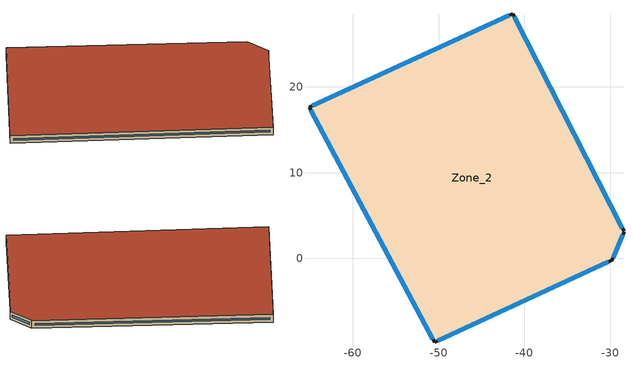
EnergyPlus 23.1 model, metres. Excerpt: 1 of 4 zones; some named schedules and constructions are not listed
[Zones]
Zone_2
 floor outside (90.1-2019 Nonresidential CZ 0 Exterior Floor (Mass)): -28.39,3.14 -28.39,3.09 -29.79,-0.26 -29.84,-0.23 -50.49,-9.79 -65.13,17.65 -41.39,28.54 z6
 wall outside (Slab_Mass): -28.39,3.14 -41.39,28.54 -65.13,17.65 -50.49,-9.79 -29.84,-0.23 / -29.79,-0.26 -28.39,3.09 z6:7
 window (90.1-2019 Nonresidential CZ 0 Glazing (Operable)): -28.57,3.49 -41.2,28.18 / -41.75,28.37 -64.77,17.82 / -64.95,17.3 -50.68,-9.44 / -50.13,-9.62 -30.2,-0.39 z6.4:6.6; -29.65,0.09 -28.54,2.74 z6.37:6.63
 roof outside (300mmInsulation 200mmConcrete): -28.39,3.14 -41.39,28.54 -65.13,17.65 -50.49,-9.79 -29.84,-0.23 -29.79,-0.26 -28.39,3.09 z7
[Schedule:Week:Daily]
NatVentAvail_Zone_1_51: a05378af-33c4-486b-b78f-6484e672da14, ab7c4253-83bd-4225-b18c-3528a86c6572, d9a0dce3-9f35-40ed-85e6-6daf6550628f, 6c565c6d-fe7c-43e2-936a-24a21869505e, bc12d5bc-9d96-40f5-bc06-9cb83659654c, 446b5c32-f3de-434d-ba93-83a706df43da, 1bf994b8-c66c-4d30-ada4-7d5ca9fbeef9, a05378af-33c4-486b-b78f-6484e672da14, a05378af-33c4-486b-b78f-6484e672da14, a05378af-33c4-486b-b78f-6484e672da14, a05378af-33c4-486b-b78f-6484e672da14, a05378af-33c4-486b-b78f-6484e672da14
NatVentAvail_Zone_1_52: 51c9140a-e74a-459f-adec-9300fa005f54, 51c9140a-e74a-459f-adec-9300fa005f54, 51c9140a-e74a-459f-adec-9300fa005f54, 51c9140a-e74a-459f-adec-9300fa005f54, 51c9140a-e74a-459f-adec-9300fa005f54, 51c9140a-e74a-459f-adec-9300fa005f54, 51c9140a-e74a-459f-adec-9300fa005f54, 51c9140a-e74a-459f-adec-9300fa005f54, 51c9140a-e74a-459f-adec-9300fa005f54, 51c9140a-e74a-459f-adec-9300fa005f54, 51c9140a-e74a-459f-adec-9300fa005f54, 51c9140a-e74a-459f-adec-9300fa005f54
CoolAvail_Zone_2_0: e139faef-dd91-4b52-af90-3c09d61c8b9b, 1341e78b-528d-4e30-a45e-b60320c59b85, 0e725015-4a8c-4940-9af5-2fdc0568d28d, 7e975f8a-daf6-4f0a-af98-5931a8a5821a, c5206e29-a59c-4102-b2d1-60042251d72d, e1d9e0e9-2a74-4250-a131-435a76149c2e, e4920be8-fbbb-4524-adf0-fd4a00646c17, e139faef-dd91-4b52-af90-3c09d61c8b9b, e139faef-dd91-4b52-af90-3c09d61c8b9b, e139faef-dd91-4b52-af90-3c09d61c8b9b, e139faef-dd91-4b52-af90-3c09d61c8b9b, e139faef-dd91-4b52-af90-3c09d61c8b9b
CoolAvail_Zone_2_1: e1ffd640-36df-4ba9-bec8-7214d73c8f23, 9b036896-8c2e-4553-bb71-8d52d768c25e, 6855f802-271c-42cf-a429-4003c9f20fe4, 942ea984-4e8d-4173-b445-8a64299242c8, fe1a7216-9ed0-4155-9c83-bd43345863c3, d6fcf2d3-ed8b-4bce-a7fd-cc2f195ddd66, cdf51145-e6c8-40a1-98f4-3fe3bbfc9d5d, e1ffd640-36df-4ba9-bec8-7214d73c8f23, e1ffd640-36df-4ba9-bec8-7214d73c8f23, e1ffd640-36df-4ba9-bec8-7214d73c8f23, e1ffd640-36df-4ba9-bec8-7214d73c8f23, e1ffd640-36df-4ba9-bec8-7214d73c8f23
CoolAvail_Zone_2_2: 6d7bab89-3dd2-4a2a-980c-d5dbf2e5629f, 5ec860b8-102b-4f4d-ad32-cc36e88105d3, fe1a7216-9ed0-4155-9c83-bd43345863c3, 14896a8d-0631-4649-b244-07fce4fed6ab, 1341e78b-528d-4e30-a45e-b60320c59b85, be8dd3b4-f6d2-4991-97a6-fc320cdea01d, e0bfb499-300a-4e5b-9a03-28fb9fc2f6eb, 6d7bab89-3dd2-4a2a-980c-d5dbf2e5629f, 6d7bab89-3dd2-4a2a-980c-d5dbf2e5629f, 6d7bab89-3dd2-4a2a-980c-d5dbf2e5629f, 6d7bab89-3dd2-4a2a-980c-d5dbf2e5629f, 6d7bab89-3dd2-4a2a-980c-d5dbf2e5629f
CoolAvail_Zone_2_3: 507109d8-bdb6-46f6-90d9-1e9e6d4d34af, 405c8683-b90c-4137-b80a-822300f4e663, 5d6ab1d3-a4ab-4612-9b39-9f9fc36dc4c3, 5217f92c-8f1c-4415-8e49-4966e8e7a048, e7c53d2e-b08b-4f3b-875c-374245485bc5, e139faef-dd91-4b52-af90-3c09d61c8b9b, d7088028-ae29-4fae-bb87-3467aee70059, 507109d8-bdb6-46f6-90d9-1e9e6d4d34af, 507109d8-bdb6-46f6-90d9-1e9e6d4d34af, 507109d8-bdb6-46f6-90d9-1e9e6d4d34af, 507109d8-bdb6-46f6-90d9-1e9e6d4d34af, 507109d8-bdb6-46f6-90d9-1e9e6d4d34af
CoolAvail_Zone_2_4: 181cbb93-2ea2-4e56-9a97-daaf5760b69c, 3271d0e9-dabd-4013-96c2-c9a675704d85, 3606d2f2-71d1-41fa-bcf1-61cdd68cea28, 696cd062-a0ca-4681-bc2c-ef2fec24c629, 24161a52-7ef5-423d-bce1-480d60a914e5, a1502337-8fa2-4b67-8083-f5fd90a0fce3, 3271d0e9-dabd-4013-96c2-c9a675704d85, 181cbb93-2ea2-4e56-9a97-daaf5760b69c, 181cbb93-2ea2-4e56-9a97-daaf5760b69c, 181cbb93-2ea2-4e56-9a97-daaf5760b69c, 181cbb93-2ea2-4e56-9a97-daaf5760b69c, 181cbb93-2ea2-4e56-9a97-daaf5760b69c
CoolAvail_Zone_2_5: 0d6fa12f-1980-43c9-82f5-41352b0a078c, d628363f-36f6-4d77-917a-9fbd46961b10, 8f4ce5b9-4189-47bd-8a0d-4fa41aece396, 03527a3e-baeb-407b-81a1-704a11f4b5b4, 491a3cd3-0e73-4b9e-afa2-2a7eb76c1ec6, 54696f42-ad4f-44c4-8b4e-293045699f87, c0a99d02-b1a5-4058-881d-029defe54c2b, 0d6fa12f-1980-43c9-82f5-41352b0a078c, 0d6fa12f-1980-43c9-82f5-41352b0a078c, 0d6fa12f-1980-43c9-82f5-41352b0a078c, 0d6fa12f-1980-43c9-82f5-41352b0a078c, 0d6fa12f-1980-43c9-82f5-41352b0a078c
CoolAvail_Zone_2_6: fdd3c5a3-5bd8-4609-a352-ebd756101354, 56267380-c45b-4560-b612-61c32aaac9d1, 2be57888-a557-436b-a280-11778025c769, e609bc98-d41e-4fce-b2ec-000b11c8b761, de1ed153-2a73-43a9-a834-23e42c55353e, dc9b35e0-72ed-4bff-be4f-fdf3eb4c0364, 9bc6f879-6f12-4e5e-92e3-6dcfde522f6b, fdd3c5a3-5bd8-4609-a352-ebd756101354, fdd3c5a3-5bd8-4609-a352-ebd756101354, fdd3c5a3-5bd8-4609-a352-ebd756101354, fdd3c5a3-5bd8-4609-a352-ebd756101354, fdd3c5a3-5bd8-4609-a352-ebd756101354
CoolAvail_Zone_2_7: e6c9869e-4ab9-41d2-8e5a-57159cd9a203, 71474f7a-adb3-4dfd-8f42-d197250ad15c, 1c7c54f3-0d90-44bc-906d-11d4ee0d6474, 29c26bbb-7755-4cf5-bf90-fc0a07fa62d0, 74d162ef-5ceb-4c9e-9eb7-6e335852fa48, f31dae9f-5dac-4a82-8d32-c1a56939cc80, afd4c80d-40c9-442a-b17e-7e9a689c2937, e6c9869e-4ab9-41d2-8e5a-57159cd9a203, e6c9869e-4ab9-41d2-8e5a-57159cd9a203, e6c9869e-4ab9-41d2-8e5a-57159cd9a203, e6c9869e-4ab9-41d2-8e5a-57159cd9a203, e6c9869e-4ab9-41d2-8e5a-57159cd9a203
CoolAvail_Zone_2_8: 09b1d2fd-b6e9-43a1-b389-5d0fcee3027c, 609e9ba4-9cb2-4779-9d6f-537cc656cf92, be764fb5-36c2-4ab1-bb9c-c30a7a049211, 9940e2f4-c4d1-421e-8dc8-05e57e813271, 73abb4e4-82cb-4ac7-bc8a-93b2b930931e, 2475d330-fde3-4f4c-b7da-b0b89983439e, 88bc864f-68e4-4239-8a9a-7675c4ee05d2, 09b1d2fd-b6e9-43a1-b389-5d0fcee3027c, 09b1d2fd-b6e9-43a1-b389-5d0fcee3027c, 09b1d2fd-b6e9-43a1-b389-5d0fcee3027c, 09b1d2fd-b6e9-43a1-b389-5d0fcee3027c, 09b1d2fd-b6e9-43a1-b389-5d0fcee3027c
CoolAvail_Zone_2_9: eff5c449-04dd-4b65-9b1e-11552b5e3d73, e478cef3-0cca-4241-89e9-9b03335b9420, 88bc864f-68e4-4239-8a9a-7675c4ee05d2, c50ff43b-7dc6-43eb-bf56-88fabca06e85, 72f6dcb5-bc14-4e1b-ab67-01f25bb48798, dbf9e593-9f14-44c8-8e21-58b0d7745a3b, 514e958c-5a5a-45d0-bee4-701500a85d72, eff5c449-04dd-4b65-9b1e-11552b5e3d73, eff5c449-04dd-4b65-9b1e-11552b5e3d73, eff5c449-04dd-4b65-9b1e-11552b5e3d73, eff5c449-04dd-4b65-9b1e-11552b5e3d73, eff5c449-04dd-4b65-9b1e-11552b5e3d73
CoolAvail_Zone_2_10: 2d87e847-d6bc-4e59-be78-b2d198746687, 88bc864f-68e4-4239-8a9a-7675c4ee05d2, c7547a26-8cf3-4017-83b6-5c3c7e2f7f96, 1e1a483a-106e-438e-acf7-6fe0fa2445a5, 00187daf-80d5-41b8-8613-5bfddec09bb8, ec18541e-769d-47ee-bf9a-5d20b52ccf15, 33e5aab0-a3d7-4716-8e1f-8ce6e53eb4f2, 2d87e847-d6bc-4e59-be78-b2d198746687, 2d87e847-d6bc-4e59-be78-b2d198746687, 2d87e847-d6bc-4e59-be78-b2d198746687, 2d87e847-d6bc-4e59-be78-b2d198746687, 2d87e847-d6bc-4e59-be78-b2d198746687
CoolAvail_Zone_2_11: 88bc864f-68e4-4239-8a9a-7675c4ee05d2, 41155281-5e99-4c40-99c5-51bce0016a85, c57900ae-2146-4dc2-8c79-d118565bd8ea, 9f88eb54-c6d2-4ec2-b469-09196186388c, f16c0d35-807a-444a-b8cf-bbb188a70943, 666f6cc6-601a-4f3a-a0f3-43ea272f52cb, 5daa2db3-72a7-4d73-abf8-06657575d0c5, 88bc864f-68e4-4239-8a9a-7675c4ee05d2, 88bc864f-68e4-4239-8a9a-7675c4ee05d2, 88bc864f-68e4-4239-8a9a-7675c4ee05d2, 88bc864f-68e4-4239-8a9a-7675c4ee05d2, 88bc864f-68e4-4239-8a9a-7675c4ee05d2
CoolAvail_Zone_2_12: 06c2e3ab-fdfa-4f08-a1e2-bd306bd98cf1, 113380b5-2bd0-4fb2-bc20-a8029097dfbb, 45458cd8-2012-4ad2-a0da-6fca4a67c8ae, 1eda97b3-45b2-406d-9409-1aa8dc23988d, 2cee4ced-1a43-4f58-b07f-9500e88d36c3, 31411a7c-1994-4072-b603-25a6234c0245, a9b977d9-2b0c-4575-9569-737bf5c34d18, 06c2e3ab-fdfa-4f08-a1e2-bd306bd98cf1, 06c2e3ab-fdfa-4f08-a1e2-bd306bd98cf1, 06c2e3ab-fdfa-4f08-a1e2-bd306bd98cf1, 06c2e3ab-fdfa-4f08-a1e2-bd306bd98cf1, 06c2e3ab-fdfa-4f08-a1e2-bd306bd98cf1
CoolAvail_Zone_2_13: c6e899ea-89f6-4f7f-aebf-0748696ec191, b8cb317f-cc27-4b66-9448-78638953c7bc, 29f68555-c4da-43f8-9c50-2d54c4440d96, fa37b88f-f77e-4b26-bc57-98cf8dff9829, 0567d5c3-9c99-4573-86f1-495131e97f39, 1b3ab3d3-c2f4-49f3-9e50-aaf1e4d51243, ff50d123-5d07-45af-87d1-317d87e420ba, c6e899ea-89f6-4f7f-aebf-0748696ec191, c6e899ea-89f6-4f7f-aebf-0748696ec191, c6e899ea-89f6-4f7f-aebf-0748696ec191, c6e899ea-89f6-4f7f-aebf-0748696ec191, c6e899ea-89f6-4f7f-aebf-0748696ec191
CoolAvail_Zone_2_14: cd729ca2-4f9c-4c21-bd79-2a9ccba31e9b, c1e06375-da6e-4f34-bcf5-0d8c4a237503, 6fc5614a-975f-4bef-ab9e-a93a041b6f05, 64823c54-d1a5-40ac-b19a-1c7dc18b08a9, 75495cc2-c308-49d4-abaf-3b506bcf5d7e, 1097e826-99ff-4d09-9b9c-5c3ce09aa3d1, cba1e584-4703-4c1f-9981-538f8898b077, cd729ca2-4f9c-4c21-bd79-2a9ccba31e9b, cd729ca2-4f9c-4c21-bd79-2a9ccba31e9b, cd729ca2-4f9c-4c21-bd79-2a9ccba31e9b, cd729ca2-4f9c-4c21-bd79-2a9ccba31e9b, cd729ca2-4f9c-4c21-bd79-2a9ccba31e9b
CoolAvail_Zone_2_15: f313cb56-f66c-4a60-9be3-3ff37311214c, 0ecfc8d5-79ac-4dd2-a2af-fedbd71d64dd, f3d8d757-ae33-4d6a-a43b-a6d25880b40f, 98cfd99c-dc69-434b-895a-6071e0b57e61, 0936dfbf-a161-4e1f-bff1-3ed7029bb0f0, b6f06b97-f992-4fca-a212-398f91ba816c, 852c9f66-d0d6-4971-af01-0b3da70167cb, f313cb56-f66c-4a60-9be3-3ff37311214c, f313cb56-f66c-4a60-9be3-3ff37311214c, f313cb56-f66c-4a60-9be3-3ff37311214c, f313cb56-f66c-4a60-9be3-3ff37311214c, f313cb56-f66c-4a60-9be3-3ff37311214c
CoolAvail_Zone_2_16: eb541d39-8202-485c-90c7-a6217f1a54be, ee4d1d20-11cb-42bd-9357-64614dac82b4, 8289fd5a-492b-4215-8f5f-057710a9bfa4, f89a437a-d284-40fd-9b65-f2c1e1cea5c8, 68ca7fc4-1032-4702-bae1-fb08bb984334, 8db679d0-5c8e-402e-a689-363b3f2478b5, 360b80f1-4b4f-4a68-827f-093302323fb7, eb541d39-8202-485c-90c7-a6217f1a54be, eb541d39-8202-485c-90c7-a6217f1a54be, eb541d39-8202-485c-90c7-a6217f1a54be, eb541d39-8202-485c-90c7-a6217f1a54be, eb541d39-8202-485c-90c7-a6217f1a54be
CoolAvail_Zone_2_17: 1b2b6074-64b4-44b2-b022-d0416d85388e, fa849e27-98dd-4e26-bb04-a0db2d14276f, f67edae3-4743-43db-9b5b-e3621d3d12f9, 4c017381-4d16-4731-8fc3-243971d0ee49, a5c1135d-f06d-43f9-980b-0f038b62cb33, 9541295b-7050-4611-8432-e45af9246ba3, 4e89c66a-5d79-416d-88f1-03c6c51c587d, 1b2b6074-64b4-44b2-b022-d0416d85388e, 1b2b6074-64b4-44b2-b022-d0416d85388e, 1b2b6074-64b4-44b2-b022-d0416d85388e, 1b2b6074-64b4-44b2-b022-d0416d85388e, 1b2b6074-64b4-44b2-b022-d0416d85388e
CoolAvail_Zone_2_18: 0a4c1e0f-d2d6-4ad0-9632-dd51c379a601, ac9af0b4-09c5-4e65-b3e5-d6f066466726, d06425a3-4846-4932-9b6f-9af3fcc81687, 0a4c1e0f-d2d6-4ad0-9632-dd51c379a601, 769a3474-4102-4fa2-959e-0c91957b690d, c0f9a276-ac7f-4d66-bf5b-b3020bd416dd, 02f3e42f-f202-4069-afe3-b9839f2e591f, 0a4c1e0f-d2d6-4ad0-9632-dd51c379a601, 0a4c1e0f-d2d6-4ad0-9632-dd51c379a601, 0a4c1e0f-d2d6-4ad0-9632-dd51c379a601, 0a4c1e0f-d2d6-4ad0-9632-dd51c379a601, 0a4c1e0f-d2d6-4ad0-9632-dd51c379a601
CoolAvail_Zone_2_19: 438d2a66-832e-4e6f-ba96-734749485d0b, 596f6e7c-18cb-43be-bf50-afa663641579, 1dcc22e0-b407-4e40-82f1-50ec1202ac98, 089fec03-638a-4bbd-bf28-223f605c19f1, 71893147-b3f4-4597-a549-b61f492c0eed, 537413d3-b0f5-42be-b17a-86227ae50a11, 24a94a4a-9422-46cd-a83d-904d3ccd7f70, 438d2a66-832e-4e6f-ba96-734749485d0b, 438d2a66-832e-4e6f-ba96-734749485d0b, 438d2a66-832e-4e6f-ba96-734749485d0b, 438d2a66-832e-4e6f-ba96-734749485d0b, 438d2a66-832e-4e6f-ba96-734749485d0b
CoolAvail_Zone_2_20: efd2cf05-2017-4947-b8c0-f33db4a4d276, e05b07fc-7961-42eb-bbff-7d808f4d0fc0, 438d2a66-832e-4e6f-ba96-734749485d0b, e34647c8-ed83-4c47-a882-338ddc348e5e, 7879c560-475f-426e-a640-247f5eef169f, 7f54e409-a989-424f-97de-b91128194d56, 5365f961-028b-41a6-b942-d9804ec88ebb, efd2cf05-2017-4947-b8c0-f33db4a4d276, efd2cf05-2017-4947-b8c0-f33db4a4d276, efd2cf05-2017-4947-b8c0-f33db4a4d276, efd2cf05-2017-4947-b8c0-f33db4a4d276, efd2cf05-2017-4947-b8c0-f33db4a4d276
CoolAvail_Zone_2_21: 726a7d44-d36e-434b-b302-b0441f3fc3a9, d628363f-36f6-4d77-917a-9fbd46961b10, 5c68d9ec-dc0f-4dfd-beab-3e619356a6b8, bcb2fed4-2284-4aab-8135-a19afedcd7b0, 5c796d70-49bf-416a-891e-1a2e860d2f90, 14d7fe16-8b2b-4c73-b84f-f44b338306a6, 3ac0b943-d689-477a-a9d7-709bd3496f94, 726a7d44-d36e-434b-b302-b0441f3fc3a9, 726a7d44-d36e-434b-b302-b0441f3fc3a9, 726a7d44-d36e-434b-b302-b0441f3fc3a9, 726a7d44-d36e-434b-b302-b0441f3fc3a9, 726a7d44-d36e-434b-b302-b0441f3fc3a9
CoolAvail_Zone_2_22: 6c8f5934-2566-4c65-a969-fc0d4a1f0bea, 9c3971dc-7d77-40f5-8677-e62f29f1701e, d5387bcf-8be7-4e44-93cf-eb0d7eeca583, e355c313-e070-4803-be69-f2a3f6e0e940, fe232d02-c6d7-422f-a798-1502a7af4fe8, 89c45178-2a06-4fb2-9ccd-b33d2054a1e8, 18c69a79-1b23-44b1-a22f-a92c987ac131, 6c8f5934-2566-4c65-a969-fc0d4a1f0bea, 6c8f5934-2566-4c65-a969-fc0d4a1f0bea, 6c8f5934-2566-4c65-a969-fc0d4a1f0bea, 6c8f5934-2566-4c65-a969-fc0d4a1f0bea, 6c8f5934-2566-4c65-a969-fc0d4a1f0bea
CoolAvail_Zone_2_23: 63507501-1a29-4c8f-850d-dd166d13977c, 40a47246-d647-43e1-a088-3b470f97a734, bbbb8839-6758-46f8-ae2e-140bc2ea1a4d, 35ea81a2-61a4-4375-b2e3-7dbef8711b99, 309e9f89-d666-4ff6-a3df-4a1f89a5fc94, 1f1558a7-3520-404a-886c-1380141afef6, 0b6bdf0e-882c-4939-b545-b9ab8087b626, 63507501-1a29-4c8f-850d-dd166d13977c, 63507501-1a29-4c8f-850d-dd166d13977c, 63507501-1a29-4c8f-850d-dd166d13977c, 63507501-1a29-4c8f-850d-dd166d13977c, 63507501-1a29-4c8f-850d-dd166d13977c
CoolAvail_Zone_2_24: a9ee9a70-24da-4ac0-be8a-616ede0123d0, 34d4681e-52be-4455-857f-44fcd1546192, a719ed20-6cce-4cf8-814a-fa52334eee51, bb71da61-8c1e-4893-a044-1bf9b0bb33cd, 74624c63-f397-45c6-b09e-654fceb9204a, 4831231e-b6e8-4594-a243-ebe224fa013e, d31edc1f-017e-43e9-afa3-2f850fdf734e, a9ee9a70-24da-4ac0-be8a-616ede0123d0, a9ee9a70-24da-4ac0-be8a-616ede0123d0, a9ee9a70-24da-4ac0-be8a-616ede0123d0, a9ee9a70-24da-4ac0-be8a-616ede0123d0, a9ee9a70-24da-4ac0-be8a-616ede0123d0
CoolAvail_Zone_2_25: 32cde2ee-a1e0-427d-8837-e3fe39c0d2fa, d0f5afe0-d18a-4e6a-8d6b-ad8c88cf2ac5, 073c58c9-18f4-41aa-a3cf-339a2f768554, 98b0f72d-671b-44d1-ab1d-f68df755377e, 68c33b82-f4db-4eb2-ba9f-65a8d5c68fd7, 37e0be52-2e66-4f97-97d6-8c677bfb7e4e, 98838aa0-8d75-4eff-8d3a-c9e436b0f754, 32cde2ee-a1e0-427d-8837-e3fe39c0d2fa, 32cde2ee-a1e0-427d-8837-e3fe39c0d2fa, 32cde2ee-a1e0-427d-8837-e3fe39c0d2fa, 32cde2ee-a1e0-427d-8837-e3fe39c0d2fa, 32cde2ee-a1e0-427d-8837-e3fe39c0d2fa
CoolAvail_Zone_2_26: e2fb4db8-3407-415d-9373-b08fb9ac8623, a7b8113d-6b6d-4e4b-968e-da32e37a67da, 44458663-0e35-47d3-ad43-d335a45528b1, 533cdd72-00b5-4de9-849e-29f7f4a9cc64, af8ee3b7-a492-4f50-bfa8-735686b91ecd, 8225745f-1be6-4363-83f4-94820194485f, b5c6ab75-c99e-44a3-bfca-121efee18bca, e2fb4db8-3407-415d-9373-b08fb9ac8623, e2fb4db8-3407-415d-9373-b08fb9ac8623, e2fb4db8-3407-415d-9373-b08fb9ac8623, e2fb4db8-3407-415d-9373-b08fb9ac8623, e2fb4db8-3407-415d-9373-b08fb9ac8623
CoolAvail_Zone_2_27: d0e60600-f201-4ed4-8ec6-228ae8b4bf73, 63ec7d58-1134-4842-a9a0-7e4ea723d7cf, 0c8e331e-e040-44ae-a043-5efcbc02d654, 1ea34aeb-6558-451a-9699-82de44c70dd4, cb972258-9f7a-4cc5-8b93-642e1c33d81d, e079d2e2-ef0e-45d8-926b-b09dd815703f, 8360fa1e-15b3-4a7e-97cc-c029d1b29a01, d0e60600-f201-4ed4-8ec6-228ae8b4bf73, d0e60600-f201-4ed4-8ec6-228ae8b4bf73, d0e60600-f201-4ed4-8ec6-228ae8b4bf73, d0e60600-f201-4ed4-8ec6-228ae8b4bf73, d0e60600-f201-4ed4-8ec6-228ae8b4bf73
CoolAvail_Zone_2_28: cd824d87-a001-481d-920a-4332fdb6442c, 18bdd5aa-bded-4795-9de6-0cdc3f8d09ff, c6b788f3-225c-4715-908b-267c8a8ebe30, f127eabf-3f26-4138-9ec2-f22bb4d70a3c, 4c017381-4d16-4731-8fc3-243971d0ee49, 584fa531-441c-4c1f-9bb9-d32b0166b568, 726a7d44-d36e-434b-b302-b0441f3fc3a9, cd824d87-a001-481d-920a-4332fdb6442c, cd824d87-a001-481d-920a-4332fdb6442c, cd824d87-a001-481d-920a-4332fdb6442c, cd824d87-a001-481d-920a-4332fdb6442c, cd824d87-a001-481d-920a-4332fdb6442c
CoolAvail_Zone_2_29: d36e7eeb-7e99-4b6a-927a-29899a9c2e32, d63f0308-37f2-4e2b-81d3-e4ec28b5fe13, 1244ee6b-1aa4-4fe4-84b7-5d73f1cfa71f, da5f4b4d-dbc2-42f8-9c61-a1093e0cfce0, 4c017381-4d16-4731-8fc3-243971d0ee49, 4c017381-4d16-4731-8fc3-243971d0ee49, 069caf53-d504-4ea9-96a0-66e8e0c321c7, d36e7eeb-7e99-4b6a-927a-29899a9c2e32, d36e7eeb-7e99-4b6a-927a-29899a9c2e32, d36e7eeb-7e99-4b6a-927a-29899a9c2e32, d36e7eeb-7e99-4b6a-927a-29899a9c2e32, d36e7eeb-7e99-4b6a-927a-29899a9c2e32
CoolAvail_Zone_2_30: 663f45e9-2eac-4ec9-bc4b-0371f8def025, 88bc864f-68e4-4239-8a9a-7675c4ee05d2, 0342d07f-0758-4ca8-bad2-dd9ff63566e4, c7946a2a-f333-4f09-b6a0-ffc371ba6ee3, f3b7148c-db05-4e5c-97ba-11a64b06dcf3, d09504b5-3339-444a-8605-1d5ac507b9d7, 9a98c019-0ac4-404f-9227-98b49e6a36ce, 663f45e9-2eac-4ec9-bc4b-0371f8def025, 663f45e9-2eac-4ec9-bc4b-0371f8def025, 663f45e9-2eac-4ec9-bc4b-0371f8def025, 663f45e9-2eac-4ec9-bc4b-0371f8def025, 663f45e9-2eac-4ec9-bc4b-0371f8def025
CoolAvail_Zone_2_31: 9f220d79-99dd-476a-ad9f-4f75b2de4aba, e34647c8-ed83-4c47-a882-338ddc348e5e, 1244ee6b-1aa4-4fe4-84b7-5d73f1cfa71f, 61571de9-9310-4666-9e1b-1ca8bbed1472, d01c58f6-094b-4f90-9698-7d5f2214a164, 58872164-54ae-43be-81f7-6971f585854c, da146b30-927e-4360-8612-4cd24731ecb2, 9f220d79-99dd-476a-ad9f-4f75b2de4aba, 9f220d79-99dd-476a-ad9f-4f75b2de4aba, 9f220d79-99dd-476a-ad9f-4f75b2de4aba, 9f220d79-99dd-476a-ad9f-4f75b2de4aba, 9f220d79-99dd-476a-ad9f-4f75b2de4aba
CoolAvail_Zone_2_32: 4290ab72-997d-4689-88d4-253bfab9eab9, 5a9eb516-2d97-48ef-b081-3a6d66cf8e0f, 45240cdb-c462-44bf-9c4e-f50d3ec32b0a, c0861415-2dca-4633-98a8-71df579cef30, 81bf4274-5776-424c-b0c5-553e41f2b465, c1074c61-f5e6-4709-a77b-eabe1a56ae61, c85935ab-9902-48ec-a4f8-af647e52a66b, 4290ab72-997d-4689-88d4-253bfab9eab9, 4290ab72-997d-4689-88d4-253bfab9eab9, 4290ab72-997d-4689-88d4-253bfab9eab9, 4290ab72-997d-4689-88d4-253bfab9eab9, 4290ab72-997d-4689-88d4-253bfab9eab9
CoolAvail_Zone_2_33: 0751f345-d5d0-4307-82f3-f661a4568864, a9833b3b-96a0-4eeb-b85f-57d8929c6c3b, 6991269c-b9aa-462c-be79-98573f8d0a61, eb0878b3-3201-4963-849b-b377936ec55f, 54d93122-1fad-48d4-8ec2-a4cfbf200033, 5c68d9ec-dc0f-4dfd-beab-3e619356a6b8, 4bf384bc-5e5c-473d-892c-18a55ea4f0dd, 0751f345-d5d0-4307-82f3-f661a4568864, 0751f345-d5d0-4307-82f3-f661a4568864, 0751f345-d5d0-4307-82f3-f661a4568864, 0751f345-d5d0-4307-82f3-f661a4568864, 0751f345-d5d0-4307-82f3-f661a4568864
CoolAvail_Zone_2_34: 1d237bff-bf8c-4a10-b286-95ece04a3911, a270f472-fa93-46f8-802f-f71a098b546d, 5dcfa3f4-b48f-4ffc-97f2-7eb63f7d3d07, c3aa5494-24d3-45d7-b516-87bb8ec23d34, fcb18845-ebea-4f31-86f1-5df8cd48a16c, 7e4e7b01-f123-4645-ae35-0cb7e939616a, eb714231-5e28-41e3-a01c-13b8b684d4d4, 1d237bff-bf8c-4a10-b286-95ece04a3911, 1d237bff-bf8c-4a10-b286-95ece04a3911, 1d237bff-bf8c-4a10-b286-95ece04a3911, 1d237bff-bf8c-4a10-b286-95ece04a3911, 1d237bff-bf8c-4a10-b286-95ece04a3911
CoolAvail_Zone_2_35: 92efe9e2-8fc0-47f5-8cf7-b6b37387d511, 9ca8ac30-1fac-4a4f-8247-5fa3b6bc3194, e1ffd640-36df-4ba9-bec8-7214d73c8f23, ace8b4cc-fa45-47e6-bd7e-9b220a0ce9d3, 9bc6f879-6f12-4e5e-92e3-6dcfde522f6b, 42cb72ba-f8b0-4015-b5cc-5b2d875678a5, 16d26286-9ffe-45ec-bc67-76b47c479397, 92efe9e2-8fc0-47f5-8cf7-b6b37387d511, 92efe9e2-8fc0-47f5-8cf7-b6b37387d511, 92efe9e2-8fc0-47f5-8cf7-b6b37387d511, 92efe9e2-8fc0-47f5-8cf7-b6b37387d511, 92efe9e2-8fc0-47f5-8cf7-b6b37387d511
CoolAvail_Zone_2_36: 55e889dd-4dae-4995-898c-ad8a9f51bc7e, efd2cf05-2017-4947-b8c0-f33db4a4d276, bbe52437-5b37-4489-8386-9451a95b19c0, 4e98c0e8-78ad-4bcd-bc3e-7136227225ec, 48a03e43-781b-496d-8560-723c7cccdeba, d3388979-3c5e-4230-b6ec-aed395f75b32, 073c58c9-18f4-41aa-a3cf-339a2f768554, 55e889dd-4dae-4995-898c-ad8a9f51bc7e, 55e889dd-4dae-4995-898c-ad8a9f51bc7e, 55e889dd-4dae-4995-898c-ad8a9f51bc7e, 55e889dd-4dae-4995-898c-ad8a9f51bc7e, 55e889dd-4dae-4995-898c-ad8a9f51bc7e
CoolAvail_Zone_2_37: 4c017381-4d16-4731-8fc3-243971d0ee49, 56b3d4db-7811-4886-9d11-afb64cb48239, ee12e77f-b086-40be-be66-8df6dc27f018, 9bfb682e-c95d-4846-b03b-9c5e61eed766, 11fd3836-8318-4e2a-9168-f7956faec835, 1341e78b-528d-4e30-a45e-b60320c59b85, 9de0474e-88da-4eaa-a37d-2cb33c93be46, 4c017381-4d16-4731-8fc3-243971d0ee49, 4c017381-4d16-4731-8fc3-243971d0ee49, 4c017381-4d16-4731-8fc3-243971d0ee49, 4c017381-4d16-4731-8fc3-243971d0ee49, 4c017381-4d16-4731-8fc3-243971d0ee49
CoolAvail_Zone_2_38: 270d7265-5569-4834-836e-14ea763d14b1, 5eae2b4f-ba89-4de8-9a66-ed23d8c94ec3, 55e889dd-4dae-4995-898c-ad8a9f51bc7e, e72a30ee-afd5-4c38-81d4-1741d3bfc490, 0bbae650-4b85-4186-ac13-a2241a039b25, be537a29-df93-45f4-82a5-a6e540831097, 49085668-f089-4469-b7cc-5da6593c33dc, 270d7265-5569-4834-836e-14ea763d14b1, 270d7265-5569-4834-836e-14ea763d14b1, 270d7265-5569-4834-836e-14ea763d14b1, 270d7265-5569-4834-836e-14ea763d14b1, 270d7265-5569-4834-836e-14ea763d14b1
CoolAvail_Zone_2_39: d9cda4d7-83c8-4eee-a7c2-86543e136363, e7a00f94-053c-48a9-8857-31547de9dffd, a428bd8e-12c6-459a-b90d-f09008c16182, 242fbfea-2699-4b8a-83d8-3d7f9bf805f5, d8fa28f5-71eb-40ea-92b3-eef93bd57c1f, 62923899-5e16-4868-9bbc-d5b7a669018b, 4c017381-4d16-4731-8fc3-243971d0ee49, d9cda4d7-83c8-4eee-a7c2-86543e136363, d9cda4d7-83c8-4eee-a7c2-86543e136363, d9cda4d7-83c8-4eee-a7c2-86543e136363, d9cda4d7-83c8-4eee-a7c2-86543e136363, d9cda4d7-83c8-4eee-a7c2-86543e136363
CoolAvail_Zone_2_40: da5f4b4d-dbc2-42f8-9c61-a1093e0cfce0, 7786bc1d-82dd-45e1-aa3c-e3446434291e, 6ecc3e0a-1c9c-428f-9147-e0da24135b1c, 24888a63-5f46-49d5-9103-4fb353aede8d, 53d2ad7c-864c-4c22-800d-4cc73c71abeb, 653bcc18-584a-4a4d-844b-ff51c25d83ab, aaf7f26e-acc7-4833-9f34-67514808f927, da5f4b4d-dbc2-42f8-9c61-a1093e0cfce0, da5f4b4d-dbc2-42f8-9c61-a1093e0cfce0, da5f4b4d-dbc2-42f8-9c61-a1093e0cfce0, da5f4b4d-dbc2-42f8-9c61-a1093e0cfce0, da5f4b4d-dbc2-42f8-9c61-a1093e0cfce0
CoolAvail_Zone_2_41: e0fbb3e3-1790-40f9-b837-f81f6f4af33a, 4bb2f1eb-4b39-46c7-be44-016ac7675e0f, b4618ad0-6dee-4ba9-a1f5-5fce1e1d22b9, 829d56c1-4dec-43c7-8c0b-9f2590b03830, f75b9e9c-cf17-426e-89d1-433b077fe83e, 429c1c22-c32e-4cfb-a638-74580e387c76, 0d278512-de6f-450f-a460-ce0183404bb3, e0fbb3e3-1790-40f9-b837-f81f6f4af33a, e0fbb3e3-1790-40f9-b837-f81f6f4af33a, e0fbb3e3-1790-40f9-b837-f81f6f4af33a, e0fbb3e3-1790-40f9-b837-f81f6f4af33a, e0fbb3e3-1790-40f9-b837-f81f6f4af33a
CoolAvail_Zone_2_42: e3299096-3ba9-41dc-9eec-98134773bb99, 437932f8-a298-4c79-ad8c-b6ad7c0ea8db, 2af4db76-ab77-4d71-8a2c-f6efab897275, 1bf97493-2525-4d0f-a431-4bc4cad97bd5, 7ba00e10-ea66-41d7-b338-968975e884bb, e470dc39-ab2a-4b4f-97fd-8518ad8b71fa, 6eecb054-86b3-400c-984a-dcca1d5fbc71, e3299096-3ba9-41dc-9eec-98134773bb99, e3299096-3ba9-41dc-9eec-98134773bb99, e3299096-3ba9-41dc-9eec-98134773bb99, e3299096-3ba9-41dc-9eec-98134773bb99, e3299096-3ba9-41dc-9eec-98134773bb99
CoolAvail_Zone_2_43: 83a65efa-9942-4f7b-8ec6-2ade82dc0e54, 4f636e90-c16d-4f8c-b812-f952bd1f73c2, 9d2e7766-5901-4576-8308-77e6e8b5c36c, 4fc50a1c-80a5-43ac-9a14-739c7503c9ff, aa52cdaa-5805-4605-9570-7e2a462150d8, c998a4b0-9a3e-4008-8cde-3158e55a9a80, 3d8626cd-6cde-48c8-a51a-3dec61c5f29f, 83a65efa-9942-4f7b-8ec6-2ade82dc0e54, 83a65efa-9942-4f7b-8ec6-2ade82dc0e54, 83a65efa-9942-4f7b-8ec6-2ade82dc0e54, 83a65efa-9942-4f7b-8ec6-2ade82dc0e54, 83a65efa-9942-4f7b-8ec6-2ade82dc0e54
CoolAvail_Zone_2_44: 53be161d-a272-44c2-a9a0-b321baa7687b, 075dd050-284f-48c6-b7ff-b34be319de05, 370041b8-3d16-4a39-9a6d-19057aa695aa, d7daef8c-e683-487b-8e61-8b84068055ae, d06a8f00-f862-418e-b585-eecbe0213b45, 2f645762-0e42-45aa-8577-e72d75af2df0, 64f102bd-1efe-44ce-a83b-11cafd964ddf, 53be161d-a272-44c2-a9a0-b321baa7687b, 53be161d-a272-44c2-a9a0-b321baa7687b, 53be161d-a272-44c2-a9a0-b321baa7687b, 53be161d-a272-44c2-a9a0-b321baa7687b, 53be161d-a272-44c2-a9a0-b321baa7687b
CoolAvail_Zone_2_45: bc7b5fe1-1840-40fd-a980-6b40b1dd7ed4, 88bc864f-68e4-4239-8a9a-7675c4ee05d2, 95e74dce-d210-4ab4-8928-48d33d6a8e2e, 492ee7e6-851f-48a4-aaf2-d69dca00f25b, a428bd8e-12c6-459a-b90d-f09008c16182, ea4d0cee-9d29-4a0a-9eb6-c17ef6949f6f, bc7b5fe1-1840-40fd-a980-6b40b1dd7ed4, bc7b5fe1-1840-40fd-a980-6b40b1dd7ed4, bc7b5fe1-1840-40fd-a980-6b40b1dd7ed4, bc7b5fe1-1840-40fd-a980-6b40b1dd7ed4, bc7b5fe1-1840-40fd-a980-6b40b1dd7ed4, bc7b5fe1-1840-40fd-a980-6b40b1dd7ed4
CoolAvail_Zone_2_46: 2e1048d4-6ae0-4844-96f5-6b8076d62b1c, 437932f8-a298-4c79-ad8c-b6ad7c0ea8db, de04d04a-28f8-4919-8fdf-c7397844d0ba, beef557f-be53-43da-b185-b81690d14c17, acd2e928-20f6-4991-8987-061cebab4bc7, 0769ad89-4922-46fa-86be-e5e11f80f1fa, 811eb0c4-df39-463f-a63d-4e00d9b2817e, 2e1048d4-6ae0-4844-96f5-6b8076d62b1c, 2e1048d4-6ae0-4844-96f5-6b8076d62b1c, 2e1048d4-6ae0-4844-96f5-6b8076d62b1c, 2e1048d4-6ae0-4844-96f5-6b8076d62b1c, 2e1048d4-6ae0-4844-96f5-6b8076d62b1c
CoolAvail_Zone_2_47: cfd1e8fc-f152-420b-92c9-655756a89879, 5fa0f4bf-647c-4e6c-bee9-f088ca3543b6, 0ca525b6-70f5-47a1-a66d-1491c270857f, 5edebba6-9b0d-41ef-b9bf-9f6c766f65e7, e5894386-8ebf-482e-8deb-2937a90b46d1, 520a3510-b5ef-42aa-a8dd-2d4a8aa3f53d, 7885c442-17fd-4be5-921d-82c1dd1a4911, cfd1e8fc-f152-420b-92c9-655756a89879, cfd1e8fc-f152-420b-92c9-655756a89879, cfd1e8fc-f152-420b-92c9-655756a89879, cfd1e8fc-f152-420b-92c9-655756a89879, cfd1e8fc-f152-420b-92c9-655756a89879
CoolAvail_Zone_2_48: f125d40a-070c-441a-87dd-d8b757f258c0, 2bdd6978-0b3d-4123-ae65-399032827d53, 6d3ce674-8959-4e7a-b9fb-a9f12f32f55c, ca12e35a-9830-41a2-9af4-f84982a6c99b, 61e857f3-1a93-4600-857d-8f1b3b0baa42, 9bc08fb0-1c56-410e-8b02-d8d992bc0d0f, e67b2c6a-2373-4d80-82e6-7d4b09873641, f125d40a-070c-441a-87dd-d8b757f258c0, f125d40a-070c-441a-87dd-d8b757f258c0, f125d40a-070c-441a-87dd-d8b757f258c0, f125d40a-070c-441a-87dd-d8b757f258c0, f125d40a-070c-441a-87dd-d8b757f258c0
CoolAvail_Zone_2_49: 6d8738ae-b7f0-481f-8b64-ea539d91de79, fe6191ea-b40e-4ba5-bedb-806e67bd7129, 58537cc2-10a3-4b98-a934-05ca0b6b8b16, e186b510-1964-4f2e-8018-9372b270c878, 56d61a98-7be1-4fe1-b86d-2bb6e64d82b2, 87b03664-63c1-4720-b1e1-75cce14292a7, da3a957f-c48f-4e44-8c34-af53eea30d64, 6d8738ae-b7f0-481f-8b64-ea539d91de79, 6d8738ae-b7f0-481f-8b64-ea539d91de79, 6d8738ae-b7f0-481f-8b64-ea539d91de79, 6d8738ae-b7f0-481f-8b64-ea539d91de79, 6d8738ae-b7f0-481f-8b64-ea539d91de79
CoolAvail_Zone_2_50: 384e79f7-c269-4999-a78c-5518ff3f1f47, 6ecc3e0a-1c9c-428f-9147-e0da24135b1c, f4831268-3cc7-41c8-9b97-16e3ab9158ac, 616afa62-1e71-4496-9ab0-f47cd830bcd3, 5f462a69-151b-4296-952d-169091b6d376, 5098d5d9-c8d9-4b69-8103-d1a0706dc672, 2af04244-796f-44f3-a123-6d7aced4bae8, 384e79f7-c269-4999-a78c-5518ff3f1f47, 384e79f7-c269-4999-a78c-5518ff3f1f47, 384e79f7-c269-4999-a78c-5518ff3f1f47, 384e79f7-c269-4999-a78c-5518ff3f1f47, 384e79f7-c269-4999-a78c-5518ff3f1f47
CoolAvail_Zone_2_51: 3fd10801-7045-48b6-8b62-b64a2d27dad3, ab01f3cf-1fb5-4afb-b9a4-a822b94847c2, d26ac9f7-d369-4222-9e68-858facbd4585, ee1cbf8b-552b-4fe2-b724-9603f843b784, 41336966-1481-4f37-86a5-c677b9c4d6cb, e823f13c-565c-4668-a10e-62aeca33f097, 58872164-54ae-43be-81f7-6971f585854c, 3fd10801-7045-48b6-8b62-b64a2d27dad3, 3fd10801-7045-48b6-8b62-b64a2d27dad3, 3fd10801-7045-48b6-8b62-b64a2d27dad3, 3fd10801-7045-48b6-8b62-b64a2d27dad3, 3fd10801-7045-48b6-8b62-b64a2d27dad3
CoolAvail_Zone_2_52: 7a5c81d5-b2a1-4d21-9557-3803c2419c3a, 7a5c81d5-b2a1-4d21-9557-3803c2419c3a, 7a5c81d5-b2a1-4d21-9557-3803c2419c3a, 7a5c81d5-b2a1-4d21-9557-3803c2419c3a, 7a5c81d5-b2a1-4d21-9557-3803c2419c3a, 7a5c81d5-b2a1-4d21-9557-3803c2419c3a, 7a5c81d5-b2a1-4d21-9557-3803c2419c3a, 7a5c81d5-b2a1-4d21-9557-3803c2419c3a, 7a5c81d5-b2a1-4d21-9557-3803c2419c3a, 7a5c81d5-b2a1-4d21-9557-3803c2419c3a, 7a5c81d5-b2a1-4d21-9557-3803c2419c3a, 7a5c81d5-b2a1-4d21-9557-3803c2419c3a
NatVentAvail_Zone_2_0: aa07cd83-aed6-4fc5-b0c4-40ca355e7cad, d5fbcdae-03d4-4c8e-b897-6869c87439ac, fa97a593-636a-4f2d-adf3-7cc7f475926c, 9d412460-c6ff-4030-b530-7b55b70c9db9, f827f280-3792-482c-a78a-e3c934c49dec, 0e033721-e94e-477f-9e80-94fcc5e9b954, 2a7c7b7c-ba76-4fee-bea9-94fd2a373793, aa07cd83-aed6-4fc5-b0c4-40ca355e7cad, aa07cd83-aed6-4fc5-b0c4-40ca355e7cad, aa07cd83-aed6-4fc5-b0c4-40ca355e7cad, aa07cd83-aed6-4fc5-b0c4-40ca355e7cad, aa07cd83-aed6-4fc5-b0c4-40ca355e7cad
NatVentAvail_Zone_2_1: a0c1673f-a9de-4e4f-baea-07259ba35ac4, 7cc57210-866b-4cee-9bb3-4e84f98c8edf, 8b39802f-0b56-4244-b046-97715faed473, 8083bdc2-67e3-4528-aabc-c6d3deba803f, ac16974e-f1e8-4ee9-8837-492b3aaf25c5, edd9a837-7b02-4e6a-a7dd-3c474852f26a, 9c9d17b4-dc02-4d41-b49d-7196bcedb69b, a0c1673f-a9de-4e4f-baea-07259ba35ac4, a0c1673f-a9de-4e4f-baea-07259ba35ac4, a0c1673f-a9de-4e4f-baea-07259ba35ac4, a0c1673f-a9de-4e4f-baea-07259ba35ac4, a0c1673f-a9de-4e4f-baea-07259ba35ac4
NatVentAvail_Zone_2_2: 16cb8288-9de4-42d5-a32b-b23953333566, 9cbe939c-6bb9-4315-8294-bf7d4e39dc2a, ac16974e-f1e8-4ee9-8837-492b3aaf25c5, 4c400002-a0bd-4f9a-b402-ef3440487218, d5fbcdae-03d4-4c8e-b897-6869c87439ac, e4c61543-e469-48ff-963c-f8dcef8bda39, 18fd7463-925f-465a-8cf3-e4b6b7c109c7, 16cb8288-9de4-42d5-a32b-b23953333566, 16cb8288-9de4-42d5-a32b-b23953333566, 16cb8288-9de4-42d5-a32b-b23953333566, 16cb8288-9de4-42d5-a32b-b23953333566, 16cb8288-9de4-42d5-a32b-b23953333566
NatVentAvail_Zone_2_3: 81f63b81-45e0-4ff7-9fab-a28798a04cc4, 18c69a79-1b23-44b1-a22f-a92c987ac131, 715d07ea-0578-4fe2-96c6-3081667aaa53, 18fd46a4-1ec2-4b74-9cfe-444de13db394, 98e47e6f-843e-4740-baeb-22648d5c643e, aa07cd83-aed6-4fc5-b0c4-40ca355e7cad, 359b6354-5d9e-4ef5-8329-e3156efa4961, 81f63b81-45e0-4ff7-9fab-a28798a04cc4, 81f63b81-45e0-4ff7-9fab-a28798a04cc4, 81f63b81-45e0-4ff7-9fab-a28798a04cc4, 81f63b81-45e0-4ff7-9fab-a28798a04cc4, 81f63b81-45e0-4ff7-9fab-a28798a04cc4
NatVentAvail_Zone_2_4: 4178c6d2-c455-4491-85b1-e77429518c37, 6757ae64-45cf-455e-9b9c-549c3d413347, 92202d3b-978d-4230-b6e4-04582f80296e, b6b8d99a-5d51-4ab5-b128-b78f064b743b, b0c122e5-a45d-4448-a3c4-4c4035efaa42, 6d5fdc92-14fb-4ce6-8c49-5bd3c1510ad8, 6757ae64-45cf-455e-9b9c-549c3d413347, 4178c6d2-c455-4491-85b1-e77429518c37, 4178c6d2-c455-4491-85b1-e77429518c37, 4178c6d2-c455-4491-85b1-e77429518c37, 4178c6d2-c455-4491-85b1-e77429518c37, 4178c6d2-c455-4491-85b1-e77429518c37
NatVentAvail_Zone_2_5: 2bfb7d01-b41f-4b0f-a268-c87d4ad5c209, f766cbc1-5d45-43a4-b7de-9a476e70c635, 26efa69f-b266-489b-9954-29ea0c1f797b, 35be330d-0802-4089-b175-1d8f4927de70, 633b6c11-cfcd-4e14-ac41-3413fc145374, cb8bea81-562c-4bfe-915c-9f70c93799ab, c7145a01-de1c-4a30-9a9d-e0a225c4517c, 2bfb7d01-b41f-4b0f-a268-c87d4ad5c209, 2bfb7d01-b41f-4b0f-a268-c87d4ad5c209, 2bfb7d01-b41f-4b0f-a268-c87d4ad5c209, 2bfb7d01-b41f-4b0f-a268-c87d4ad5c209, 2bfb7d01-b41f-4b0f-a268-c87d4ad5c209
NatVentAvail_Zone_2_6: d113039b-f5ac-44ce-b6a9-d791b600f83f, 5dcfa3f4-b48f-4ffc-97f2-7eb63f7d3d07, a603302a-a61d-4f32-9811-b6dc5231b9d5, 2ad45f48-009f-423d-bc3f-c4d7b280d615, a1dd1a81-f8d2-4ce5-a3aa-f603e7824d23, 19f8fb8a-a044-48db-906b-f87733cc161e, 4a02cc98-567b-499e-9f7d-de86d8a5fd91, d113039b-f5ac-44ce-b6a9-d791b600f83f, d113039b-f5ac-44ce-b6a9-d791b600f83f, d113039b-f5ac-44ce-b6a9-d791b600f83f, d113039b-f5ac-44ce-b6a9-d791b600f83f, d113039b-f5ac-44ce-b6a9-d791b600f83f
NatVentAvail_Zone_2_7: 512c89f7-53e8-43a0-a4d5-c55d384ab42c, a183322b-5c94-41eb-9d69-d05074c7a2bc, c7cebfb4-1b02-4143-ab16-198149b27a5d, 7f402324-a11b-45f2-ba71-036f7fa0131a, a8186be4-23b4-452f-8bac-d82d48cc5cb9, 8ce44288-ce5e-46e1-b3fc-cc6473a23d28, a9032ab1-34af-406e-a78a-8711d550c862, 512c89f7-53e8-43a0-a4d5-c55d384ab42c, 512c89f7-53e8-43a0-a4d5-c55d384ab42c, 512c89f7-53e8-43a0-a4d5-c55d384ab42c, 512c89f7-53e8-43a0-a4d5-c55d384ab42c, 512c89f7-53e8-43a0-a4d5-c55d384ab42c
NatVentAvail_Zone_2_8: 83626dd4-ef9e-4ca3-95f8-36e11cc79f76, d8431233-ab1e-4848-8d13-0954209d6be6, 643cbcf8-1809-4534-b40f-ffb83847a4c0, a81581ba-1929-4cc8-a758-60fb3b90e0dc, 41e0ed90-8fc5-4f1e-a61f-a7cfdcff0ae5, 5708fdbd-7be0-4d41-b2d8-6c8e660bc345, 7044fa82-b730-4b54-957a-6b4e0acb6089, 83626dd4-ef9e-4ca3-95f8-36e11cc79f76, 83626dd4-ef9e-4ca3-95f8-36e11cc79f76, 83626dd4-ef9e-4ca3-95f8-36e11cc79f76, 83626dd4-ef9e-4ca3-95f8-36e11cc79f76, 83626dd4-ef9e-4ca3-95f8-36e11cc79f76
NatVentAvail_Zone_2_9: cb534f29-08d8-4ecb-b7a6-ff8b01221222, 8cfd6b68-7a55-4b57-87da-5bcaf7e3edb7, 7044fa82-b730-4b54-957a-6b4e0acb6089, 3aa7c7eb-bf8e-4f5d-9803-ce9cd371826b, 7f4ab176-e05f-4f0b-a991-b07b53119c3f, 4f2d4e98-99b1-495e-a9b5-b39a8c86947f, b71f27c2-11d3-4486-89db-ca58aa0c90b0, cb534f29-08d8-4ecb-b7a6-ff8b01221222, cb534f29-08d8-4ecb-b7a6-ff8b01221222, cb534f29-08d8-4ecb-b7a6-ff8b01221222, cb534f29-08d8-4ecb-b7a6-ff8b01221222, cb534f29-08d8-4ecb-b7a6-ff8b01221222
NatVentAvail_Zone_2_10: 51dd4f3b-6840-4a68-a3e1-5d6bc43e3148, 7044fa82-b730-4b54-957a-6b4e0acb6089, eae2c3f5-7183-4f18-80e1-325a8144d1d7, 946a49bf-8357-4b36-988c-1bbe564c2739, b5328cb2-3e1c-4907-824d-986fdfa3e53d, 7e368c8a-0343-4ad6-816a-6d9203fe412d, 3133d071-e3d2-4c39-b795-b10d2cfa83c7, 51dd4f3b-6840-4a68-a3e1-5d6bc43e3148, 51dd4f3b-6840-4a68-a3e1-5d6bc43e3148, 51dd4f3b-6840-4a68-a3e1-5d6bc43e3148, 51dd4f3b-6840-4a68-a3e1-5d6bc43e3148, 51dd4f3b-6840-4a68-a3e1-5d6bc43e3148
NatVentAvail_Zone_2_11: 7044fa82-b730-4b54-957a-6b4e0acb6089, b71b095b-8804-4097-bd9f-d99cd3049b86, ac6c59a5-4991-40b3-9c2e-a18076897789, ee0cce78-cad1-4d1c-af12-3bf6cfd65355, 94d1d4d0-b6b9-419a-9535-282c8ef11f0e, 6ad6aa94-36e0-49e9-8b7a-7db0830956f9, 980ae9e3-5f77-4c4d-8313-4d2cbb2648f0, 7044fa82-b730-4b54-957a-6b4e0acb6089, 7044fa82-b730-4b54-957a-6b4e0acb6089, 7044fa82-b730-4b54-957a-6b4e0acb6089, 7044fa82-b730-4b54-957a-6b4e0acb6089, 7044fa82-b730-4b54-957a-6b4e0acb6089
NatVentAvail_Zone_2_12: a5c32734-bbef-49ea-96c2-e55053aa121e, d52bcd2e-d4db-4552-b582-e389e3003660, cbfc0be3-329f-4cb7-8cf2-356e24689446, ae242ffd-641a-472a-807a-aa40fae8e799, 962cebb5-4dd6-465a-9484-ff23f736097f, b7102313-10de-4cef-bb3a-3ea23a940532, 606d6c56-5269-483d-8936-5de9672277e7, a5c32734-bbef-49ea-96c2-e55053aa121e, a5c32734-bbef-49ea-96c2-e55053aa121e, a5c32734-bbef-49ea-96c2-e55053aa121e, a5c32734-bbef-49ea-96c2-e55053aa121e, a5c32734-bbef-49ea-96c2-e55053aa121e
NatVentAvail_Zone_2_13: a73a7ce8-67d6-4843-85db-11bbf714541a, 7a8bdeb4-0878-4f99-8db8-d86093058b63, 458e4013-be41-4369-99af-1ce85e9da201, 8e128a29-8f94-4fca-a4c8-dda0c094ab85, 2e04bbb2-0433-468c-9bee-451ab76db0f2, 476d3154-71b5-46bd-b0d1-91401082664b, a28b2f1e-23ce-457f-a55a-8e6c6bc26ee6, a73a7ce8-67d6-4843-85db-11bbf714541a, a73a7ce8-67d6-4843-85db-11bbf714541a, a73a7ce8-67d6-4843-85db-11bbf714541a, a73a7ce8-67d6-4843-85db-11bbf714541a, a73a7ce8-67d6-4843-85db-11bbf714541a
NatVentAvail_Zone_2_14: 1b5f3311-cc10-4d92-bd20-ff757623c0a2, 3fa7d1d8-b0c2-4a63-b02b-45fcedb0770e, 65bef76c-7b50-4c77-a987-cef737af29d9, ecd52fb3-6bc2-4685-8e1d-ee0a48a2c2cd, 47cc510d-5763-4c47-8ae6-44d2a0ebc704, cbdadbff-14c6-4e19-a64b-dd29a3ee8e65, ae253b11-95fc-44f7-a50c-29ba483dc369, 1b5f3311-cc10-4d92-bd20-ff757623c0a2, 1b5f3311-cc10-4d92-bd20-ff757623c0a2, 1b5f3311-cc10-4d92-bd20-ff757623c0a2, 1b5f3311-cc10-4d92-bd20-ff757623c0a2, 1b5f3311-cc10-4d92-bd20-ff757623c0a2
NatVentAvail_Zone_2_15: fd82324f-3d22-43d9-8704-43af6c0c773f, f2084678-235b-4ce8-80e2-547e78cc62a1, 9cef415c-3138-4bc0-80cf-4166d910a20b, f4831268-3cc7-41c8-9b97-16e3ab9158ac, 0fafae6b-2a4e-4a0d-9af3-e9a0c2a19ce0, 66e797d1-5bb1-440e-a983-82657584aabe, bc9a009d-e745-4ba0-a84f-4219cbce67a4, fd82324f-3d22-43d9-8704-43af6c0c773f, fd82324f-3d22-43d9-8704-43af6c0c773f, fd82324f-3d22-43d9-8704-43af6c0c773f, fd82324f-3d22-43d9-8704-43af6c0c773f, fd82324f-3d22-43d9-8704-43af6c0c773f
NatVentAvail_Zone_2_16: 1fb9be0d-b534-4b23-940f-8a27a6398b63, fe8b0500-455a-4e69-a9f7-ff54518eb9ce, 264b1cd4-b5ad-4d37-a9c3-32d2d2d0904a, 30f8b3f1-c5cc-420c-bfa6-b9f34e2471ac, c019012b-39d7-4e61-b87b-2efc6bc9d66e, 9a3c1a4b-0eeb-4e2a-a004-e5279da5009a, 288bf387-5907-4de1-88a6-5d0dd4cf3e5e, 1fb9be0d-b534-4b23-940f-8a27a6398b63, 1fb9be0d-b534-4b23-940f-8a27a6398b63, 1fb9be0d-b534-4b23-940f-8a27a6398b63, 1fb9be0d-b534-4b23-940f-8a27a6398b63, 1fb9be0d-b534-4b23-940f-8a27a6398b63
NatVentAvail_Zone_2_17: f3e41cc8-ee22-424f-87b5-cc7b6eeb1f7e, 4399bda9-ca78-467e-b1b5-2814ec906d59, 9cf9ec19-7c1e-4ceb-9cf0-e84e71d8a726, 61485dd6-e631-4ce2-9767-25215d8ebb49, 484ef81b-08d0-4c9e-9b0c-08f0377102a1, 4b9590b1-a4ca-42e0-aa12-04c038e1b4ab, 9c5e86d8-dae1-4cc7-9f21-194ab854f454, f3e41cc8-ee22-424f-87b5-cc7b6eeb1f7e, f3e41cc8-ee22-424f-87b5-cc7b6eeb1f7e, f3e41cc8-ee22-424f-87b5-cc7b6eeb1f7e, f3e41cc8-ee22-424f-87b5-cc7b6eeb1f7e, f3e41cc8-ee22-424f-87b5-cc7b6eeb1f7e
NatVentAvail_Zone_2_18: 24b7d28c-ecaa-4e28-85aa-77ca2687b65e, e0f18de1-e8dd-4860-b6d7-2dfe478e2172, 95d4bd1c-ce86-4705-9c8d-e1e68b04e294, 24b7d28c-ecaa-4e28-85aa-77ca2687b65e, b8bf9bdd-f65e-491a-89c2-ce5eb463696a, 23ad7be4-1bd6-407b-ac40-211199f4eba9, b95a9a6c-3753-4ba4-8da6-17725c8b46c2, 24b7d28c-ecaa-4e28-85aa-77ca2687b65e, 24b7d28c-ecaa-4e28-85aa-77ca2687b65e, 24b7d28c-ecaa-4e28-85aa-77ca2687b65e, 24b7d28c-ecaa-4e28-85aa-77ca2687b65e, 24b7d28c-ecaa-4e28-85aa-77ca2687b65e
NatVentAvail_Zone_2_19: 5e4e6ebe-61ee-455d-94f4-1fba4f18e573, c2e6ffc4-5a5a-4326-8cd9-6ad646768699, 61df51a4-9ec0-4119-8381-d2bc39263c46, 63701fb2-2961-4860-837d-ec88ad0e87cb, 216eef2e-40e6-466a-8ebc-aa4d6ad5f5ac, b2fd002d-74e3-4d50-97d7-d4122815ab7d, 0eae9232-7919-4185-883a-7bb811943c78, 5e4e6ebe-61ee-455d-94f4-1fba4f18e573, 5e4e6ebe-61ee-455d-94f4-1fba4f18e573, 5e4e6ebe-61ee-455d-94f4-1fba4f18e573, 5e4e6ebe-61ee-455d-94f4-1fba4f18e573, 5e4e6ebe-61ee-455d-94f4-1fba4f18e573
NatVentAvail_Zone_2_20: 7f74cc13-0549-4400-bfd8-d99739242631, 9d4ba2e4-b867-49ac-b425-9713c995c196, 5e4e6ebe-61ee-455d-94f4-1fba4f18e573, ebcd0586-00f9-48aa-a8c0-36410e76e89c, 78b5b8a9-cf74-470e-89b1-31e0cb71a9e3, 2435dbc7-9620-4bed-a60c-de534e194c19, 19dfe97c-b9cb-4e42-b827-9d3740cefc1a, 7f74cc13-0549-4400-bfd8-d99739242631, 7f74cc13-0549-4400-bfd8-d99739242631, 7f74cc13-0549-4400-bfd8-d99739242631, 7f74cc13-0549-4400-bfd8-d99739242631, 7f74cc13-0549-4400-bfd8-d99739242631
NatVentAvail_Zone_2_21: c1c17925-6b74-4b8f-ab96-dfb09220ae7c, f766cbc1-5d45-43a4-b7de-9a476e70c635, 25122257-154d-46bf-98c0-2fe896b77df4, 4f636e90-c16d-4f8c-b812-f952bd1f73c2, 092cdc06-bcdd-47ba-b436-0f7822671344, 71c57237-7c94-4586-8ab8-f83b04546b7b, 1b95b552-ccbf-48ee-98ab-6d76ed2a3aaa, c1c17925-6b74-4b8f-ab96-dfb09220ae7c, c1c17925-6b74-4b8f-ab96-dfb09220ae7c, c1c17925-6b74-4b8f-ab96-dfb09220ae7c, c1c17925-6b74-4b8f-ab96-dfb09220ae7c, c1c17925-6b74-4b8f-ab96-dfb09220ae7c
